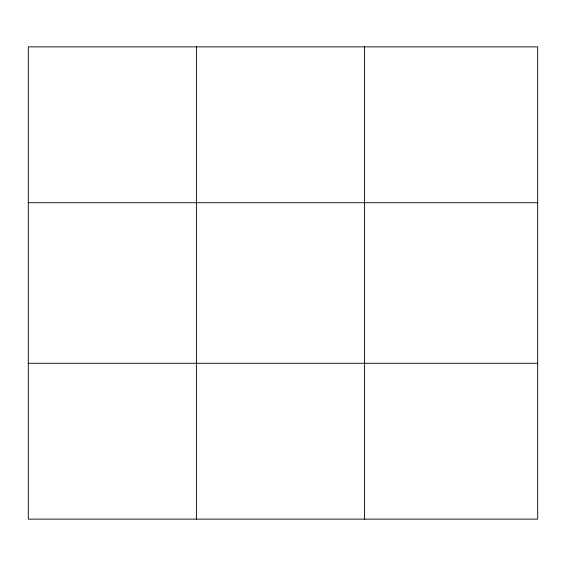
<?xml version="1.0" encoding="UTF-8"?>
<svg xmlns="http://www.w3.org/2000/svg" width="566" height="566" viewBox="0 0 566 566"><rect width="100%" height="100%" fill="white"/><g stroke="black" fill="none" stroke-linecap="round" stroke-linejoin="round"><path stroke-width="0.85" d="M196.402 46.865L196.402 519.135M364.504 46.865L364.504 519.135M537.7 363.287L537.7 519.135L28.3 519.135L28.3 46.865L537.7 46.865L537.7 363.287L28.3 363.287M28.3 202.713L537.7 202.713"/></g></svg>
